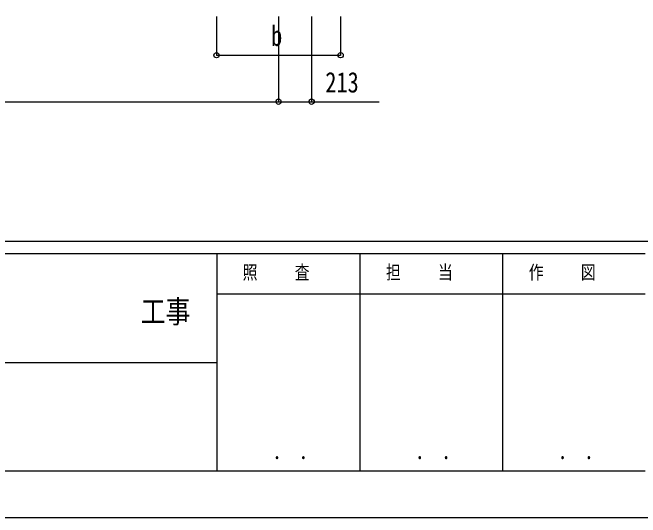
# Model space of a CAD drawing. Units: millimetres, scale not verified. Extents: x -16820 to 16820, y -11880 to 11880.
# Drawn here: x 3863 to 7909, y -11880 to -8625 of the extents above; entities that cross this region are included whole.
import ezdxf
from ezdxf.enums import TextEntityAlignment as Align

# ---------------------------------------------------------------- set-up
doc = ezdxf.new("R2010")
doc.units = ezdxf.units.MM
doc.header["$LTSCALE"] = 60
doc.layers.add('0-5_YKK_D', color=6, linetype='Continuous')
doc.layers.add('0-6_YKK_ZWAK', color=7, linetype='Continuous')
doc.styles.add('ＭＳ ゴシック', font='')
doc.styles.get('ＭＳ ゴシック').set_extended_font_data('MS Gothic')

msp = doc.modelspace()

# ---------------------------------------------------------------- linework, layer by layer
at = {"layer": '0-5_YKK_D'}
for p, q in [((5177.12, -8650), (5177.12, -8901)), ((5577.12, -8650), (5577.12, -9201)), ((5577.12, -8650), (5577.12, -9201)), ((5790.22, -8650), (5790.22, -9201)), ((5977.12, -8650), (5977.12, -8901)), ((5177.12, -8900), (5977.12, -8900)), ((1535.17, -9200), (5577.12, -9200))]:
    msp.add_line(p, q, dxfattribs=at)
msp.add_lwpolyline([(5577.12, -9200), (5790.22, -9200), (6224.62, -9200)], dxfattribs=at)
for centre in [(5177.12, -8900), (5977.12, -8900), (5577.12, -9200), (5577.12, -9200), (5790.22, -9200)]:
    msp.add_circle(centre, 17, dxfattribs=at)
at = {"layer": '0-6_YKK_ZWAK'}
for p, q in [((15580.08, -10100), (-15619.92, -10100)), ((5180.08, -10180), (-19.92, -10180)), ((6100.08, -10180), (6100.08, -11580)), ((7020.08, -10180), (7020.08, -11580)), ((7940.08, -10440), (5180.08, -10440)), ((-19.92, -10880), (5180.08, -10880)), ((-19.92, -11580), (5180.08, -11580)), ((5180.08, -11580), (7940.08, -11580))]:
    msp.add_line(p, q, dxfattribs=at)
msp.add_lwpolyline([(-16820, -11880), (16820, -11880), (16820, 11880), (-16820, 11880)], close=True, dxfattribs=at)
msp.add_lwpolyline([(7940.08, -10180), (5180.08, -10180), (5180.08, -11580)], dxfattribs=at)

# ---------------------------------------------------------------- texts
at = {"layer": '0-5_YKK_D', "style": 'ＭＳ ゴシック', "width": 0.8}
for s, p in [('b', (5529.12, -8880)), ('213', (5878.22, -9180))]:
    msp.add_text(s, height=132, dxfattribs=at).set_placement(p, align=Align.BOTTOM_LEFT)
at = {"layer": '0-6_YKK_ZWAK', "style": 'ＭＳ ゴシック', "width": 0.8}
for s, height, p in [('照     査', 87.98, (5345.68, -10370)), ('担     当', 87.98, (6268.88, -10370)), ('作     図', 87.98, (7188.88, -10370)), ('工事', 146.6, (4689.33, -10669.86)), ('． ．', 103.7, (5540, -11537.41)), ('． ．', 103.7, (6460, -11537.41)), ('． ．', 103.7, (7380, -11537.41))]:
    msp.add_text(s, height=height, dxfattribs=at).set_placement(p, align=Align.BOTTOM_LEFT)

doc.saveas('drawing.dxf')
